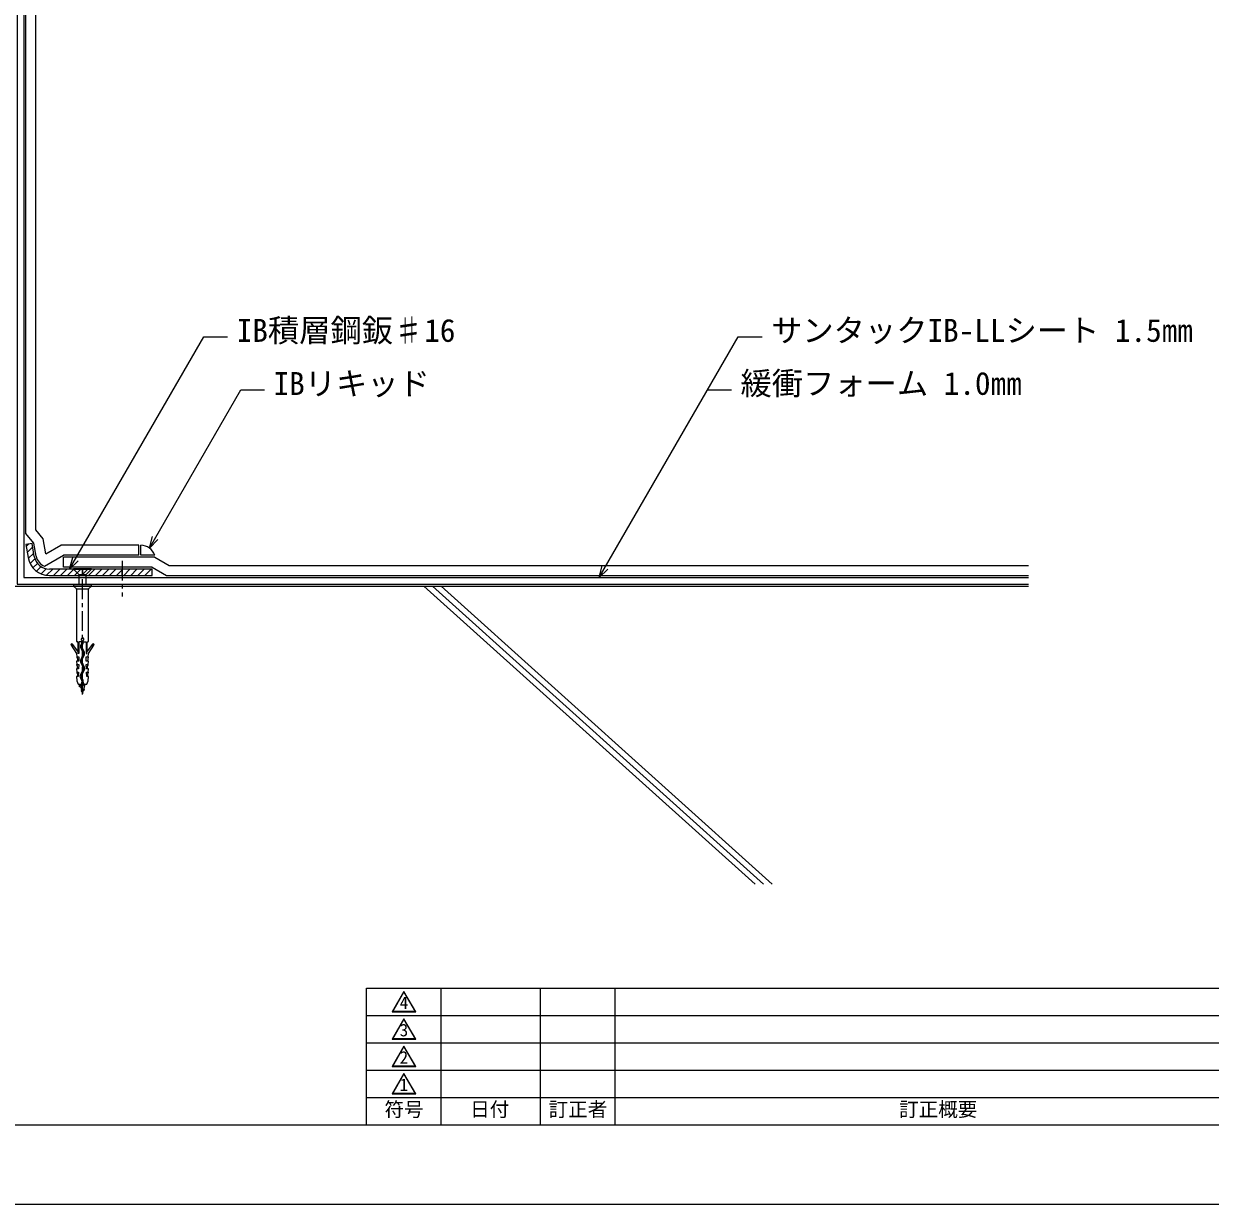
# Model space of a CAD drawing. Units: millimetres, scale not verified. Extents: x -840 to 840, y -594 to 594.
# Drawn here: x -85 to 512, y -594 to 0 of the extents above; entities that cross this region are included whole.
import ezdxf
from ezdxf.enums import TextEntityAlignment as Align

# ---------------------------------------------------------------- set-up
doc = ezdxf.new("R2010")
doc.units = ezdxf.units.MM
doc.header["$LTSCALE"] = 2
doc.linetypes.add('CHAIN1', pattern=[8, 5, -1, 1, -1])
for name, color, linetype, lineweight in [('0-0_輪郭線', 2, 'Continuous', 9), ('0-1_図面枠', 7, 'Continuous', 9), ('0-2_文字', 5, 'Continuous', 9), ('0-3_表題欄', 7, 'Continuous', 9), ('0-6_寸法線', 7, 'Continuous', 9), ('0-7_躯体', 7, 'Continuous', 9), ('0-9_IBｼｰﾄ', 7, 'Continuous', 9), ('0-A_IBリキッド', 7, 'Continuous', 9), ('0-C_部材(ﾋﾞｽ類)', 7, 'Continuous', 9), ('0-D_部材(積層鋼板)', 4, 'Continuous', 9), ('0-E_中心線', 2, 'CHAIN1', 9), ('0-F_緩衝フォーム', 7, 'Continuous', 9)]:
    doc.layers.add(name, color=color, linetype=linetype, lineweight=lineweight)
doc.layers.add('0-4_0', color=7, linetype='Continuous')
doc.styles.add('ＭＳ ゴシック', font='')
doc.styles.get('ＭＳ ゴシック').set_extended_font_data('MS Gothic')

# ---------------------------------------------------------------- blocks, each defined once
blk = doc.blocks.new('囲い文字1')
at = {"layer": '0-2_文字'}
for p, q in [((0.731, -20.663), (0.615, -20.663)), ((0.934, -20.263), (0.846, -20.263)), ((1.022, -20.263), (0.934, -20.263)), ((1.253, -20.663), (1.137, -20.663)), ((-1.117, -23.863), (-1.232, -23.863)), ((-0.886, -23.463), (-1.001, -23.463)), ((-0.655, -23.063), (-0.77, -23.063)), ((-0.424, -22.663), (-0.539, -22.663)), ((-0.193, -22.263), (-0.309, -22.263)), ((0.038, -21.863), (-0.078, -21.863)), ((0.269, -21.463), (0.153, -21.463)), ((0.5, -21.063), (0.384, -21.063)), ((1.484, -21.063), (1.368, -21.063)), ((1.715, -21.463), (1.599, -21.463)), ((1.946, -21.863), (1.83, -21.863)), ((2.177, -22.263), (2.061, -22.263)), ((2.408, -22.663), (2.292, -22.663)), ((2.638, -23.063), (2.523, -23.063)), ((2.869, -23.463), (2.754, -23.463)), ((3.1, -23.863), (2.985, -23.863)), ((-2.272, -25.863), (-2.387, -25.863)), ((-2.041, -25.463), (-2.156, -25.463)), ((-1.81, -25.063), (-1.925, -25.063)), ((-1.579, -24.663), (-1.694, -24.663)), ((-1.348, -24.263), (-1.463, -24.263)), ((3.331, -24.263), (3.216, -24.263)), ((3.562, -24.663), (3.447, -24.663)), ((3.793, -25.063), (3.678, -25.063)), ((4.024, -25.463), (3.909, -25.463)), ((4.255, -25.863), (4.14, -25.863))]:
    blk.add_line(p, q, dxfattribs=at)
for points in [[(-2.329, -25.963), (0.934, -20.311), (0.934, -20.111), (-2.502, -26.063)], [(0.934, -20.311), (4.197, -25.963), (4.37, -26.063), (0.934, -20.111)], [(4.197, -25.963), (-2.329, -25.963), (-2.502, -26.063), (4.37, -26.063)]]:
    blk.add_lwpolyline(points, close=True, dxfattribs=at)
at = {"layer": '0-2_文字', "style": 'ＭＳ ゴシック'}
blk.add_text('1', height=3.651, dxfattribs=at).set_placement((-0.301, -26.315), align=Align.BOTTOM_LEFT)
blk = doc.blocks.new('U33')
at = {"layer": '0-4_0', "xscale": 3.446988, "yscale": 3.446988}
blk.add_blockref('囲い文字1', (8.327, 89.667), dxfattribs=at)
blk = doc.blocks.new('囲い文字2')
at = {"layer": '0-2_文字'}
for p, q in [((-14.615, 35.016), (-14.731, 35.016)), ((-14.384, 35.416), (-14.5, 35.416)), ((-14.153, 35.816), (-14.269, 35.816)), ((-13.922, 36.216), (-14.038, 36.216)), ((-13.691, 36.616), (-13.807, 36.616)), ((-13.488, 37.016), (-13.576, 37.016)), ((-13.4, 37.016), (-13.488, 37.016)), ((-13.169, 36.616), (-13.285, 36.616)), ((-12.938, 36.216), (-13.054, 36.216)), ((-12.707, 35.816), (-12.823, 35.816)), ((-12.477, 35.416), (-12.592, 35.416)), ((-12.246, 35.016), (-12.361, 35.016)), ((-16.694, 31.416), (-16.809, 31.416)), ((-16.463, 31.816), (-16.578, 31.816)), ((-16.232, 32.216), (-16.347, 32.216)), ((-16.001, 32.616), (-16.116, 32.616)), ((-15.77, 33.016), (-15.885, 33.016)), ((-15.539, 33.416), (-15.654, 33.416)), ((-15.308, 33.816), (-15.424, 33.816)), ((-15.077, 34.216), (-15.193, 34.216)), ((-14.846, 34.616), (-14.962, 34.616)), ((-12.015, 34.616), (-12.13, 34.616)), ((-11.784, 34.216), (-11.899, 34.216)), ((-11.553, 33.816), (-11.668, 33.816)), ((-11.322, 33.416), (-11.437, 33.416)), ((-11.091, 33.016), (-11.206, 33.016)), ((-10.86, 32.616), (-10.975, 32.616)), ((-10.629, 32.216), (-10.745, 32.216)), ((-10.398, 31.816), (-10.514, 31.816)), ((-10.167, 31.416), (-10.283, 31.416))]:
    blk.add_line(p, q, dxfattribs=at)
for points in [[(-16.751, 31.316), (-13.488, 36.968), (-13.488, 37.168), (-16.925, 31.216)], [(-13.488, 36.968), (-10.225, 31.316), (-10.052, 31.216), (-13.488, 37.168)], [(-10.225, 31.316), (-16.751, 31.316), (-16.925, 31.216), (-10.052, 31.216)]]:
    blk.add_lwpolyline(points, close=True, dxfattribs=at)
at = {"layer": '0-2_文字', "style": 'ＭＳ ゴシック'}
blk.add_text('2', height=3.651, dxfattribs=at).set_placement((-14.724, 30.963), align=Align.BOTTOM_LEFT)
blk = doc.blocks.new('U34')
at = {"layer": '0-4_0', "xscale": 3.446988, "yscale": 3.446988}
blk.add_blockref('囲い文字2', (58.041, -107.772), dxfattribs=at)
blk = doc.blocks.new('囲い文字3')
at = {"layer": '0-2_文字'}
for p, q in [((-6.631, 17.4), (-6.746, 17.4)), ((-6.4, 17.8), (-6.515, 17.8)), ((-6.169, 18.2), (-6.284, 18.2)), ((-5.938, 18.6), (-6.054, 18.6)), ((-5.707, 19), (-5.823, 19)), ((-5.476, 19.4), (-5.592, 19.4)), ((-5.245, 19.8), (-5.361, 19.8)), ((-5.042, 20.2), (-5.13, 20.2)), ((-4.954, 20.2), (-5.042, 20.2)), ((-4.723, 19.8), (-4.839, 19.8)), ((-4.492, 19.4), (-4.608, 19.4)), ((-4.261, 19), (-4.377, 19)), ((-4.03, 18.6), (-4.146, 18.6)), ((-3.799, 18.2), (-3.915, 18.2)), ((-3.568, 17.8), (-3.684, 17.8)), ((-3.337, 17.4), (-3.453, 17.4)), ((-8.247, 14.6), (-8.363, 14.6)), ((-8.017, 15), (-8.132, 15)), ((-7.786, 15.4), (-7.901, 15.4)), ((-7.555, 15.8), (-7.67, 15.8)), ((-7.324, 16.2), (-7.439, 16.2)), ((-7.093, 16.6), (-7.208, 16.6)), ((-6.862, 17), (-6.977, 17)), ((-3.107, 17), (-3.222, 17)), ((-2.876, 16.6), (-2.991, 16.6)), ((-2.645, 16.2), (-2.76, 16.2)), ((-2.414, 15.8), (-2.529, 15.8)), ((-2.183, 15.4), (-2.298, 15.4)), ((-1.952, 15), (-2.067, 15)), ((-1.721, 14.6), (-1.836, 14.6))]:
    blk.add_line(p, q, dxfattribs=at)
for points in [[(-8.305, 14.5), (-5.042, 20.152), (-5.042, 20.352), (-8.478, 14.4)], [(-5.042, 20.152), (-1.779, 14.5), (-1.605, 14.4), (-5.042, 20.352)], [(-1.779, 14.5), (-8.305, 14.5), (-8.478, 14.4), (-1.605, 14.4)]]:
    blk.add_lwpolyline(points, close=True, dxfattribs=at)
at = {"layer": '0-2_文字', "style": 'ＭＳ ゴシック'}
blk.add_text('3', height=3.651, dxfattribs=at).set_placement((-6.277, 14.147), align=Align.BOTTOM_LEFT)
blk = doc.blocks.new('U35')
at = {"layer": '0-4_0', "xscale": 3.446988, "yscale": 3.446988}
blk.add_blockref('囲い文字3', (28.926, -49.807), dxfattribs=at)
blk = doc.blocks.new('囲い文字4')
at = {"layer": '0-2_文字'}
for p, q in [((-7.02, 13.976), (-7.135, 13.976)), ((-6.789, 14.376), (-6.904, 14.376)), ((-6.558, 14.776), (-6.673, 14.776)), ((-6.327, 15.176), (-6.442, 15.176)), ((-6.096, 15.576), (-6.211, 15.576)), ((-5.865, 15.976), (-5.981, 15.976)), ((-5.662, 16.376), (-5.75, 16.376)), ((-5.574, 16.376), (-5.662, 16.376)), ((-5.343, 15.976), (-5.458, 15.976)), ((-5.112, 15.576), (-5.227, 15.576)), ((-4.881, 15.176), (-4.997, 15.176)), ((-4.65, 14.776), (-4.766, 14.776)), ((-4.419, 14.376), (-4.535, 14.376)), ((-4.188, 13.976), (-4.304, 13.976)), ((-8.867, 10.776), (-8.983, 10.776)), ((-8.636, 11.176), (-8.752, 11.176)), ((-8.405, 11.576), (-8.521, 11.576)), ((-8.174, 11.976), (-8.29, 11.976)), ((-7.944, 12.376), (-8.059, 12.376)), ((-7.713, 12.776), (-7.828, 12.776)), ((-7.482, 13.176), (-7.597, 13.176)), ((-7.251, 13.576), (-7.366, 13.576)), ((-3.957, 13.576), (-4.073, 13.576)), ((-3.726, 13.176), (-3.842, 13.176)), ((-3.495, 12.776), (-3.611, 12.776)), ((-3.264, 12.376), (-3.38, 12.376)), ((-3.034, 11.976), (-3.149, 11.976)), ((-2.803, 11.576), (-2.918, 11.576)), ((-2.572, 11.176), (-2.687, 11.176)), ((-2.341, 10.776), (-2.456, 10.776))]:
    blk.add_line(p, q, dxfattribs=at)
for points in [[(-8.925, 10.676), (-5.662, 16.328), (-5.662, 16.528), (-9.098, 10.576)], [(-5.662, 16.328), (-2.398, 10.676), (-2.225, 10.576), (-5.662, 16.528)], [(-2.398, 10.676), (-8.925, 10.676), (-9.098, 10.576), (-2.225, 10.576)]]:
    blk.add_lwpolyline(points, close=True, dxfattribs=at)
at = {"layer": '0-2_文字', "style": 'ＭＳ ゴシック'}
blk.add_text('4', height=3.651, dxfattribs=at).set_placement((-6.897, 10.323), align=Align.BOTTOM_LEFT)
blk = doc.blocks.new('U36')
at = {"layer": '0-4_0', "xscale": 3.446988, "yscale": 3.446988}
blk.add_blockref('囲い文字4', (31.063, -36.626), dxfattribs=at)
blk = doc.blocks.new('T16')
at = {"layer": '0-3_表題欄'}
for p, q in [((0, 0), (0, 137.5)), ((0, 137.5), (900, 137.5)), ((75, 0), (75, 137.5)), ((175, 0), (175, 137.5)), ((250, 0), (250, 137.5)), ((900, 0), (900, 137.5)), ((0, 110), (900, 110)), ((0, 82.5), (900, 82.5)), ((0, 55), (900, 55)), ((0, 27.5), (900, 27.5)), ((0, 0), (900, 0))]:
    blk.add_line(p, q, dxfattribs=at)
for name, p in [('U36', (25.953, 113.75)), ('U35', (25.953, 86.25)), ('U34', (25.953, 58.75)), ('U33', (25.953, 31.25))]:
    blk.add_blockref(name, p, dxfattribs=at)
at = {"layer": '0-3_表題欄', "style": 'ＭＳ ゴシック'}
for s, p in [('符号', (17.895, 3.902)), ('日付', (104.172, 4.044)), ('訂正者', (183.145, 3.939)), ('訂正概要', (535.895, 3.977))]:
    blk.add_text(s, height=14.43, dxfattribs=at).set_placement(p, align=Align.BOTTOM_LEFT)

msp = doc.modelspace()

# ---------------------------------------------------------------- linework, layer by layer
at = {"layer": '0-0_輪郭線'}
msp.add_lwpolyline([(800, 554), (-800, 554), (-800, -554), (800, -554)], close=True, dxfattribs=at)
at = {"layer": '0-1_図面枠'}
msp.add_lwpolyline([(840, -594), (840, 594), (-840, 594), (-840, -594)], close=True, dxfattribs=at)
at = {"layer": '0-6_寸法線'}
for p, q in [((-61.983, -274.436), (5.55, -157.464)), ((5.55, -157.464), (17.55, -157.464)), ((-21.85, -263.814), (24.107, -184.213)), ((24.107, -184.213), (36.107, -184.213)), ((259.086, -184.133), (271.086, -184.133))]:
    msp.add_line(p, q, dxfattribs=at)
for points in [[(204.545, -278.603), (274.483, -157.464), (286.483, -157.464)], [(-17.608, -259.572), (-21.85, -263.814), (-20.297, -258.019)], [(-57.74, -270.193), (-61.983, -274.436), (-60.43, -268.64)], [(208.787, -274.36), (204.545, -278.603), (206.097, -272.807)]]:
    msp.add_lwpolyline(points, dxfattribs=at)
at = {"layer": '0-7_躯体'}
for p, q in [((-179.365, -282.936), (420.635, -282.936)), ((116.348, -282.936), (282.997, -432.936)), ((120.635, -282.936), (287.183, -432.936)), ((124.913, -282.936), (291.629, -432.936))]:
    msp.add_line(p, q, dxfattribs=at)
at = {"layer": '0-9_IBｼｰﾄ'}
for p, q in [((-79.031, -254.612), (-79.031, 299.416)), ((-84.031, -256.432), (-84.031, 294.891)), ((-79.928, -261.322), (-84.031, -256.432)), ((-75.237, -259.134), (-79.031, -254.612)), ((-78.773, -267.872), (-79.928, -261.322)), ((-73.899, -266.718), (-75.237, -259.134)), ((-73.899, -266.718), (-66.482, -262.436)), ((-74.677, -272.941), (-65.142, -267.436)), ((-27.151, -267.436), (-65.142, -267.436)), ((-19.151, -268.436), (-65.142, -268.436)), ((-65.142, -273.436), (-65.142, -268.436)), ((-19.151, -268.436), (-11.935, -272.603)), ((-20.491, -273.436), (-65.142, -273.436)), ((-20.491, -273.436), (-13.274, -277.603)), ((-11.935, -272.603), (420.635, -272.603)), ((-13.274, -277.603), (420.635, -277.603))]:
    msp.add_line(p, q, dxfattribs=at)
msp.add_lwpolyline([(-27.151, -267.436), (-27.151, -262.436), (-66.482, -262.436)], dxfattribs=at)
msp.add_arc((-72.142, -266.703), 6.733, 190, 247.88812, dxfattribs=at)
at = {"layer": '0-A_IBリキッド'}
for p, q in [((-26.151, -267.436), (-26.151, -262.436)), ((-19.151, -267.436), (-26.151, -267.436))]:
    msp.add_line(p, q, dxfattribs=at)
msp.add_arc((-26.151, -269.836), 7.4, 18.92464, 90, dxfattribs=at)
at = {"layer": '0-C_部材(ﾋﾞｽ類)'}
for p, q in [((-59.991, -274.436), (-50.991, -274.436)), ((-53.821, -277.266), (-57.161, -277.266)), ((-57.161, -282.334), (-57.161, -277.68)), ((-53.821, -277.68), (-53.821, -282.334)), ((-59.988, -282.936), (-50.994, -282.936)), ((-52.491, -284.451), (-58.491, -284.451)), ((-55.84, -310.363), (-55.84, -311.154)), ((-55.806, -310.344), (-55.806, -311.154)), ((-55.176, -311.154), (-55.176, -310.344)), ((-55.143, -311.154), (-55.143, -310.363)), ((-57.671, -315.939), (-57.869, -315.68)), ((-55.906, -311.465), (-56.475, -312.889)), ((-56.451, -313.756), (-55.103, -316.663)), ((-55.863, -311.45), (-56.444, -312.9)), ((-56.421, -313.742), (-55.073, -316.649)), ((-55.859, -313.135), (-55.288, -311.707)), ((-54.587, -316.418), (-55.854, -313.465)), ((-55.828, -313.147), (-55.247, -311.696)), ((-54.556, -316.404), (-55.824, -313.452)), ((-53.311, -315.939), (-53.114, -315.68)), ((-55.097, -317.122), (-56.465, -320.321)), ((-56.457, -321.2), (-55.078, -324.265)), ((-55.066, -317.135), (-56.434, -320.334)), ((-56.426, -321.187), (-55.048, -324.251)), ((-55.954, -320.541), (-54.583, -317.375)), ((-54.5, -323.943), (-55.948, -320.929)), ((-55.924, -320.554), (-54.553, -317.388)), ((-54.466, -323.936), (-55.918, -320.915)), ((-55.115, -324.834), (-56.662, -327.757)), ((-55.086, -324.851), (-56.633, -327.772)), ((-56.08, -328.05), (-54.493, -325.081)), ((-56.051, -328.065), (-54.464, -325.097)), ((-54.318, -332.334), (-57.329, -333.385)), ((-54.604, -332.334), (-57.329, -333.285)), ((-56.784, -332.334), (-56.698, -332.655)), ((-56.662, -328.907), (-55.936, -330.274)), ((-56.633, -328.891), (-55.907, -330.258)), ((-54.198, -332.334), (-56.408, -333.739)), ((-55.346, -329.942), (-56.073, -328.625)), ((-55.317, -329.926), (-56.044, -328.608)), ((-55.814, -330.632), (-55.847, -330.632)), ((-55.847, -330.632), (-55.828, -332.334)), ((-55.135, -330.632), (-55.168, -330.632)), ((-55.155, -332.334), (-55.135, -330.632)), ((-54.543, -335.111), (-56.183, -335.682)), ((-54.543, -335.211), (-56.183, -335.782)), ((-54.858, -334.796), (-55.95, -335.449)), ((-55.018, -335.393), (-55.823, -335.92))]:
    msp.add_line(p, q, dxfattribs=at)
for points in [[(-57.454, -276.973), (-59.991, -274.436), (-59.991, -274.136), (-50.991, -274.136), (-50.991, -274.436), (-53.528, -276.973)], [(-52.451, -284.392), (-50.994, -282.936), (-50.994, -282.334), (-59.988, -282.334), (-59.988, -282.936), (-58.532, -284.392)], [(-58.473, -284.534), (-58.473, -310.871), (-58.455, -310.871), (-58.384, -310.907), (-58.313, -310.907), (-58.242, -310.942), (-58.034, -310.989)], [(-52.949, -310.989), (-52.74, -310.942), (-52.669, -310.907), (-52.598, -310.907), (-52.527, -310.871), (-52.509, -310.871), (-52.509, -284.534)], [(-61.239, -312.748), (-58.491, -316.945), (-58.402, -318.545), (-57.336, -318.545), (-57.336, -320.767), (-58.491, -320.767), (-58.402, -322.385), (-57.389, -322.385), (-57.46, -324.59), (-58.491, -324.59), (-58.402, -326.207), (-57.531, -326.207), (-57.602, -328.43), (-58.491, -328.43), (-58.383, -330.57), (-57.741, -332.334), (-53.241, -332.334), (-52.599, -330.57), (-52.491, -328.43), (-53.38, -328.43), (-53.451, -326.207), (-52.58, -326.207), (-52.491, -324.59), (-53.522, -324.59), (-53.593, -322.385), (-52.58, -322.385), (-52.491, -320.767), (-53.647, -320.767), (-53.647, -318.545), (-52.58, -318.545), (-52.491, -316.945), (-49.743, -312.748)], [(-57.869, -311.191), (-57.869, -315.68), (-60.517, -312.215)], [(-55.84, -311.083), (-57.335, -311.083), (-57.335, -316.945), (-57.602, -316.945), (-57.602, -316.192)], [(-55.143, -311.083), (-53.647, -311.083), (-53.647, -316.945), (-53.38, -316.945), (-53.38, -316.192)], [(-50.466, -312.215), (-53.114, -315.68), (-53.114, -311.191)], [(-58.402, -318.545), (-58.402, -318.794), (-58.1, -319.559), (-58.065, -320.767)], [(-58.011, -324.59), (-58.029, -323.381), (-58.402, -322.581), (-58.402, -322.385)], [(-52.971, -324.59), (-52.953, -323.381), (-52.58, -322.581), (-52.58, -322.385)], [(-52.58, -318.545), (-52.58, -318.794), (-52.882, -319.559), (-52.918, -320.767)], [(-58.402, -326.207), (-58.402, -326.385), (-57.958, -327.221), (-57.94, -328.43)], [(-52.58, -326.207), (-52.58, -326.385), (-53.025, -327.221), (-53.042, -328.43)], [(-56.277, -332.334), (-56.698, -332.655), (-57.329, -333.285), (-57.329, -333.385), (-56.408, -333.739), (-55.95, -335.449), (-56.183, -335.682), (-56.183, -335.782), (-55.823, -335.92), (-55.491, -337.16), (-55.018, -335.393), (-54.543, -335.211), (-54.543, -335.111), (-54.858, -334.796), (-54.198, -332.334)], [(-55.814, -332.334), (-55.814, -331.357), (-55.168, -331.357), (-55.168, -332.334)]]:
    msp.add_lwpolyline(points, dxfattribs=at)
for centre, radius, start, end in [((-58.161, -277.68), 1, 0, 45), ((-52.821, -277.68), 1, 135, 180), ((-58.673, -284.534), 0.2, 0, 45), ((-52.309, -284.534), 0.2, 135, 180), ((-55.491, -309.775), 0.683, 300.64443, 239.35557), ((-55.491, -309.775), 0.65, 298.99242, 241.00758), ((-60.873, -312.487), 0.449, 37.38183, 215.39037), ((-58.075, -311.191), 0.207, 0, 78.37519), ((-58.102, -316.192), 0.5, 0, 30.42714), ((-55.458, -313.295), 1.095, 158.2146, 204.87271), ((-55.458, -313.295), 1.062, 158.17187, 204.87271), ((-56.603, -311.154), 0.763, 335.97512, 0), ((-55.458, -313.295), 0.431, 158.20137, 203.23665), ((-56.603, -311.154), 0.796, 338.19323, 0), ((-55.458, -313.295), 0.398, 158.19323, 203.23665), ((-56.603, -311.154), 1.427, 337.19074, 0), ((-56.603, -311.154), 1.46, 338.19323, 0), ((-55.679, -316.9), 1.194, 336.58818, 23.8287), ((-55.679, -316.9), 1.228, 336.58818, 23.8287), ((-52.88, -316.192), 0.5, 149.57286, 180), ((-52.907, -311.191), 0.207, 101.62481, 180), ((-50.109, -312.487), 0.449, 324.60963, 142.61817), ((-55.458, -320.751), 1.095, 156.84042, 204.22194), ((-55.458, -320.751), 1.062, 156.84042, 204.22194), ((-55.529, -320.728), 0.465, 156.27812, 205.66734), ((-55.529, -320.728), 0.431, 156.27812, 205.66734), ((-55.615, -316.9), 0.564, 336.84042, 24.87271), ((-55.615, -316.9), 0.597, 336.84042, 24.87271), ((-55.578, -328.331), 1.228, 152.09899, 207.95156), ((-55.578, -328.331), 1.194, 152.09899, 207.95156), ((-55.553, -328.331), 0.597, 151.87656, 209.41932), ((-55.553, -328.331), 0.564, 151.87656, 209.43109), ((-55.582, -324.518), 0.564, 325.90086, 26.66039), ((-55.582, -324.518), 0.597, 326.07565, 26.59167), ((-55.547, -324.518), 1.194, 331.85925, 28.78795), ((-55.547, -324.518), 1.228, 331.85949, 28.27499), ((-56.611, -330.632), 0.763, 0, 27.95156), ((-56.611, -330.632), 0.796, 0, 27.95156), ((-56.595, -330.632), 1.427, 0, 28.91197), ((-56.595, -330.632), 1.46, 0, 28.91198)]:
    msp.add_arc(centre, radius, start, end, dxfattribs=at)
at = {"layer": '0-D_部材(積層鋼板)'}
for p, q in [((-83.856, -263.04), (-82.611, -261.795)), ((-83.326, -266.046), (-80.593, -263.312)), ((-82.763, -269.018), (-80.063, -266.318)), ((-81.83, -271.621), (-79.44, -269.231)), ((-80.437, -273.764), (-78.182, -271.508)), ((-78.585, -275.447), (-76.32, -273.182)), ((-76.332, -276.73), (-73.829, -274.226)), ((-73.547, -277.48), (-70.503, -274.436)), ((-70.134, -277.603), (-66.968, -274.436)), ((-66.599, -277.603), (-63.432, -274.436)), ((-63.063, -277.603), (-59.896, -274.436)), ((-59.528, -277.603), (-56.361, -274.436)), ((-52.457, -277.603), (-49.29, -274.436)), ((-48.921, -277.603), (-45.754, -274.436)), ((-45.385, -277.603), (-42.219, -274.436)), ((-41.85, -277.603), (-38.683, -274.436)), ((-34.779, -277.603), (-31.612, -274.436)), ((-31.243, -277.603), (-28.077, -274.436)), ((-27.708, -277.603), (-24.541, -274.436)), ((-24.172, -277.603), (-21.006, -274.436)), ((-20.637, -277.603), (-20.491, -277.457))]:
    msp.add_line(p, q, dxfattribs=at)
for points in [[(-79.758, -268.045), (-80.913, -261.495), (-84.031, -262.045), (-82.877, -268.595)], [(-55.491, -277.603), (-55.491, -274.436), (-72.142, -274.436)], [(-72.142, -277.603), (-55.491, -277.603), (-35.491, -277.603), (-35.491, -274.436), (-55.491, -274.436), (-55.491, -277.603)], [(-55.992, -277.603), (-55.491, -277.102), (-52.825, -274.436)], [(-38.314, -277.603), (-35.491, -274.779), (-35.148, -274.436)]]:
    msp.add_lwpolyline(points, dxfattribs=at)
at = {"layer": '0-D_部材(積層鋼板)', "color": 7}
for points in [[(-79.758, -268.045), (-80.913, -261.495), (-84.031, -262.045), (-82.877, -268.595)], [(-72.142, -277.603), (-20.491, -277.603), (-20.491, -274.436), (-72.142, -274.436)]]:
    msp.add_lwpolyline(points, dxfattribs=at)
at = {"layer": '0-D_部材(積層鋼板)'}
msp.add_lwpolyline([(-20.491, -277.603), (-20.491, -274.436), (-35.491, -274.436), (-35.491, -277.603)], close=True, dxfattribs=at)
for radius in [10.9, 7.733]:
    msp.add_arc((-72.142, -266.703), radius, 190, 270, dxfattribs=at)
at = {"layer": '0-D_部材(積層鋼板)', "color": 7}
for radius in [10.9, 7.733]:
    msp.add_arc((-72.142, -266.703), radius, 190, 270, dxfattribs=at)
at = {"layer": '0-E_中心線'}
for p, q in [((-55.491, -337.504), (-55.491, -273.606)), ((-35.491, -270.187), (-35.491, -288.187))]:
    msp.add_line(p, q, dxfattribs=at)
at = {"layer": '0-F_緩衝フォーム'}
for points in [[(-85.031, 293.986), (-85.031, -278.603), (420.635, -278.603)], [(-88.365, 290.969), (-88.365, -281.936), (420.635, -281.936)]]:
    msp.add_lwpolyline(points, dxfattribs=at)

# ---------------------------------------------------------------- block references
at = {"layer": '0-3_表題欄', "xscale": 0.5, "yscale": 0.5}
msp.add_blockref('T16', (87.5, -554), dxfattribs=at)

# ---------------------------------------------------------------- texts
at = {"layer": '0-2_文字', "color": 7, "style": 'ＭＳ ゴシック'}
for s, p in [('IB積層鋼鈑♯16', (22.091, -163.523)), ('サンタックIB-LLシート 1.5㎜', (291.023, -163.523)), ('IBリキッド', (40.648, -190.272)), ('緩衝フォーム 1.0㎜', (275.626, -190.192))]:
    msp.add_text(s, height=11.54, dxfattribs=at).set_placement(p, align=Align.BOTTOM_LEFT)

doc.saveas('drawing.dxf')
